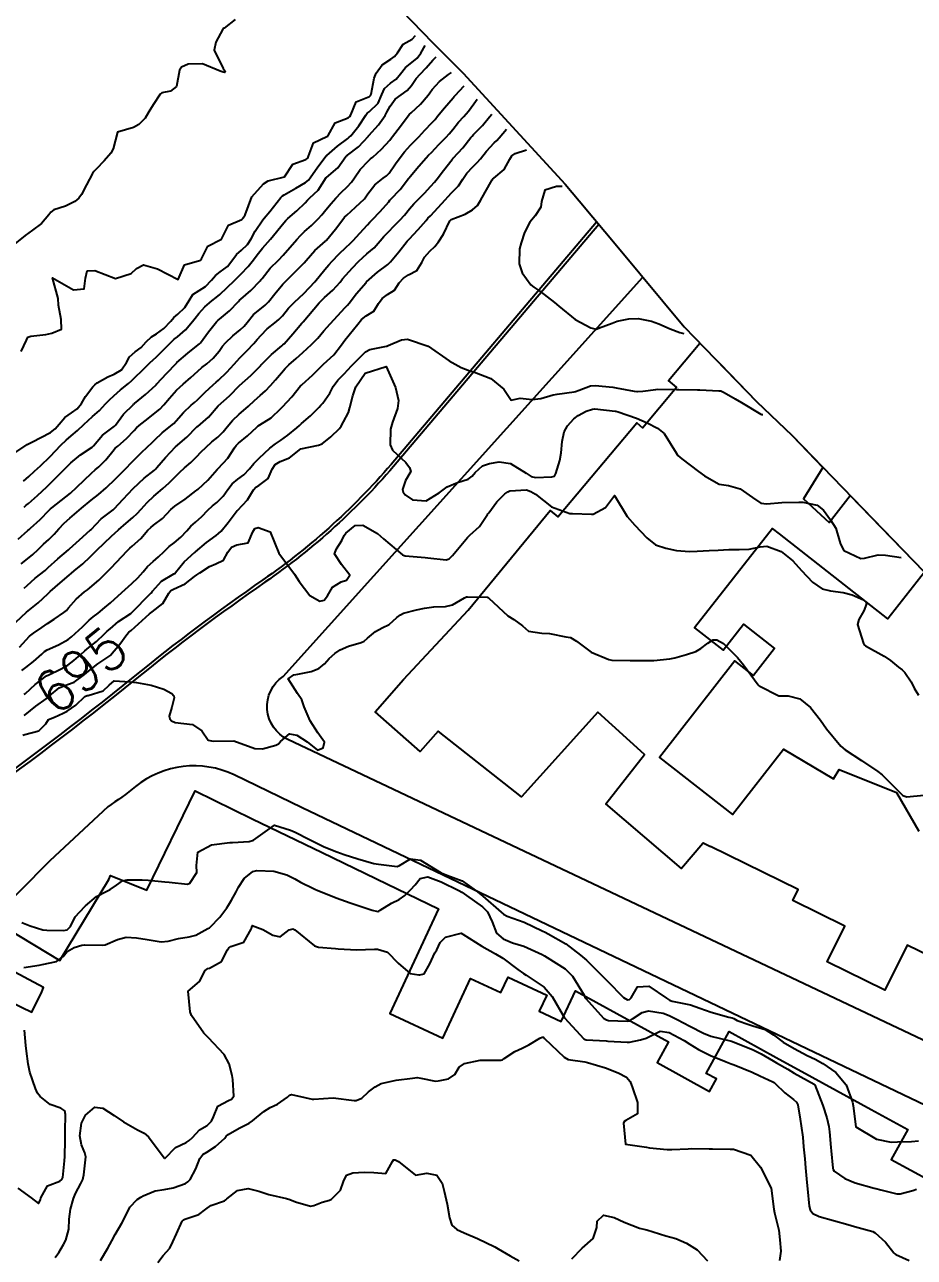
# Model space of a CAD drawing. Header units: metres. Extents: x 286371 to 293043, y 7462578 to 7466404.
# Drawn here: x 289920 to 290005, y 7464600.2 to 7464718.1 of the extents above; entities that cross this region are included whole.
import ezdxf
from ezdxf.enums import TextEntityAlignment as Align

# ---------------------------------------------------------------- set-up
doc = ezdxf.new("R2010")
doc.units = ezdxf.units.M
doc.header["$MEASUREMENT"] = 0
for name, color, linetype in [('Area', 45, 'Continuous'), ('Area Verde e Complexo de Lazer', 45, 'Continuous'), ('Cotas', 45, 'Continuous'), ('Curvas de Nivel 1m', 11, 'Continuous'), ('Curvas de Nivel 5m', 15, 'Continuous'), ('Edificações', 30, 'Continuous'), ('Vias primárias', 230, 'Continuous')]:
    doc.layers.add(name, color=color, linetype=linetype)
doc.styles.add('Style-STANDARD', font='STANDARD.shx')

msp = doc.modelspace()

# ---------------------------------------------------------------- linework, layer by layer
at = {"layer": 'Area'}
msp.add_polyline3d([(289944.27, 7464731.57, 684.31), (289958.97, 7464716.36, 685.44), (289961.92, 7464713.41, 687.45), (289971.65, 7464702.79, 692.51), (289972.99, 7464701.22, 691.64), (289976.75, 7464696.71, 691.78), (289983.03, 7464689.16, 694.41), (289989.96, 7464682.01, 697.86), (289993.35, 7464678.77, 697.8), (290014.59, 7464656.81, 698.68)], dxfattribs=at)
at = {"layer": 'Area Verde e Complexo de Lazer'}
msp.add_lwpolyline([(289974.64, 7464699.16), (289955.38, 7464676.42, -0.065677), (289942.78, 7464664.98, 0.018865), (289930.38, 7464655.68, -0.032924), (289897.11, 7464632.16, -0.260986), (289835.3, 7464628.07, -0.063415), (289815.99, 7464641.35, -0.126836), (289800.3, 7464664.8, -0.092226), (289795.76, 7464694.19, -0.100091), (289801.01, 7464716.58, -0.034047), (289809.4, 7464732.01, 0.013423), (289813.32, 7464738.57, -0.071292), (289842.17, 7464776.16), (289861.37, 7464794.93)], format="xyb", dxfattribs=at)
at = {"layer": 'Curvas de Nivel 1m', "flags": 128}
for points, elevation in [([(289940.13, 7464718.54), (289939.06, 7464717.73), (289938.98, 7464717.69), (289938.94, 7464717.62), (289938.27, 7464716.39), (289938.12, 7464715.63), (289938.99, 7464713.86), (289939.15, 7464713.61), (289939.12, 7464713.48), (289938.98, 7464713.5), (289938.68, 7464713.62), (289937, 7464714.3), (289935.62, 7464714.29), (289935, 7464713.99), (289934.8, 7464713.69), (289934.51, 7464712.14), (289933.94, 7464711.7), (289933.12, 7464711.55), (289932.96, 7464711.41), (289932.28, 7464710.38), (289931.88, 7464709.73), (289931.53, 7464709.12), (289930.91, 7464708.5), (289930.42, 7464708.23), (289928.89, 7464707.77), (289928.46, 7464706.19), (289928.25, 7464705.78), (289927.61, 7464705.04), (289926.84, 7464704.25), (289926.63, 7464704.01), (289926.49, 7464703.81), (289925.91, 7464702.73), (289925.42, 7464701.83), (289925.18, 7464701.45), (289924.79, 7464701.14), (289923.92, 7464700.71), (289922.78, 7464700.34), (289922.5, 7464700.14), (289922.3, 7464699.87), (289921.62, 7464699.03), (289920.75, 7464698.41), (289920.04, 7464697.91), (289918.73, 7464696.84)], 684), ([(289919.68, 7464686.8), (289920.19, 7464687.9), (289920.32, 7464688.17), (289920.6, 7464688.27), (289922.03, 7464688.44), (289922.6, 7464688.55), (289923.51, 7464688.95), (289923.49, 7464689.85), (289923.25, 7464691.25), (289923.19, 7464691.86), (289922.68, 7464693.86), (289924.67, 7464692.7), (289925.7, 7464692.79), (289925.83, 7464693.82), (289925.98, 7464694.53), (289926.7, 7464694.56), (289928.68, 7464693.77), (289930.19, 7464694.25), (289930.7, 7464694.74), (289931.35, 7464695.09), (289932.7, 7464694.72), (289934.68, 7464693.68), (289935.29, 7464695.09), (289936.71, 7464695.49), (289936.81, 7464695.55), (289936.9, 7464695.65), (289937.51, 7464696.87), (289938.74, 7464697.51), (289938.81, 7464697.56), (289938.84, 7464697.62), (289939.49, 7464698.89), (289940.77, 7464699.42), (289940.85, 7464699.52), (289940.89, 7464699.59), (289941.07, 7464699.88), (289941.7, 7464701.58), (289942.82, 7464702.85), (289943.27, 7464703.11), (289944.83, 7464703.52), (289945.64, 7464704.73), (289946.86, 7464705.15), (289947.06, 7464705.3), (289947.14, 7464705.49), (289947.61, 7464706.75), (289948.89, 7464707.35), (289948.97, 7464707.39), (289949.02, 7464707.46), (289949.69, 7464708.67), (289950.92, 7464709.14), (289951.09, 7464709.26), (289951.17, 7464709.43), (289951.7, 7464710.67), (289952.95, 7464711.2), (289953.07, 7464711.28), (289953.12, 7464711.4), (289953.42, 7464712.95), (289953.6, 7464713.4), (289954.17, 7464714.21), (289955, 7464714.75), (289955.36, 7464715.01), (289955.64, 7464715.36), (289956.19, 7464716.19), (289957.03, 7464716.67), (289957.35, 7464717.02)], 684), ([(289919.9, 7464674.41), (289920.4, 7464674.86), (289920.94, 7464675.36), (289921.51, 7464675.89), (289922.43, 7464676.78), (289923.47, 7464677.85), (289923.97, 7464678.32), (289924.46, 7464678.74), (289925.05, 7464679.24), (289925.65, 7464679.82), (289926.07, 7464680.22), (289926.49, 7464680.58), (289927.14, 7464681.15), (289927.73, 7464681.79), (289928.1, 7464682.19), (289928.52, 7464682.57), (289929.16, 7464683.13), (289929.92, 7464683.75), (289930.25, 7464684.04), (289930.54, 7464684.32), (289931.25, 7464685.03), (289931.98, 7464685.72), (289932.28, 7464686.01), (289932.57, 7464686.27), (289933.3, 7464686.99), (289933.99, 7464687.69), (289934.3, 7464687.99), (289934.6, 7464688.22), (289935.39, 7464688.89), (289936.04, 7464689.66), (289936.29, 7464690), (289936.64, 7464690.43), (289937.22, 7464691.07), (289937.9, 7464691.64), (289938.32, 7464691.96), (289938.66, 7464692.25), (289939.37, 7464692.92), (289940.06, 7464693.6), (289940.37, 7464693.92), (289940.69, 7464694.23), (289941.35, 7464694.94), (289941.86, 7464695.58), (289942.23, 7464696.06), (289942.73, 7464696.67), (289943.51, 7464697.55), (289944.77, 7464699.1), (289944.96, 7464699.34), (289945.15, 7464699.52), (289946.02, 7464700.27), (289946.8, 7464701.03), (289947.02, 7464701.27), (289947.26, 7464701.49), (289948.05, 7464702.24), (289948.83, 7464703.43), (289948.85, 7464703.45), (289949.92, 7464704.38), (289950.7, 7464705.44), (289950.78, 7464705.53), (289950.87, 7464705.59), (289951.92, 7464706.37), (289952.86, 7464707.4), (289952.88, 7464707.42), (289952.89, 7464707.45), (289953.81, 7464708.49), (289954.45, 7464709.38), (289954.63, 7464709.68), (289954.94, 7464710.27), (289955.4, 7464710.92), (289956, 7464711.36), (289956.55, 7464711.77), (289956.97, 7464712.25), (289957.41, 7464712.91), (289957.81, 7464713.33), (289958.39, 7464713.93), (289959, 7464714.67), (289959.32, 7464714.99)], 686), ([(289919.96, 7464671.91), (289920.16, 7464672.1), (289920.36, 7464672.27), (289921.23, 7464673.03), (289922.13, 7464673.88), (289922.26, 7464674.01), (289922.39, 7464674.13), (289924.09, 7464675.84), (289924.42, 7464676.17), (289925.33, 7464676.92), (289926.44, 7464677.65), (289926.53, 7464677.72), (289926.59, 7464677.8), (289927.43, 7464678.82), (289928.47, 7464679.57), (289928.59, 7464679.66), (289928.68, 7464679.77), (289929.45, 7464680.8), (289930.4, 7464681.75), (289930.45, 7464681.8), (289930.51, 7464681.84), (289931.56, 7464682.69), (289932.53, 7464683.58), (289932.6, 7464683.65), (289932.65, 7464683.71), (289933.55, 7464684.7), (289934.51, 7464685.69), (289934.54, 7464685.71), (289934.56, 7464685.74), (289935.59, 7464686.66), (289936.59, 7464687.44), (289936.71, 7464687.54), (289936.8, 7464687.65), (289937.56, 7464688.69), (289938.33, 7464689.63), (289938.48, 7464689.78), (289938.63, 7464689.91), (289939.57, 7464690.68), (289940.45, 7464691.6), (289940.55, 7464691.71), (289940.66, 7464691.8), (289941.61, 7464692.64), (289942.51, 7464693.57), (289942.59, 7464693.66), (289942.69, 7464693.79), (289943.48, 7464694.78), (289944.26, 7464695.54), (289944.72, 7464696), (289946.01, 7464697.51), (289946.35, 7464697.9), (289946.76, 7464698.28), (289947.41, 7464698.84), (289948.04, 7464699.48), (289948.39, 7464699.86), (289948.79, 7464700.34), (289949.3, 7464700.96), (289949.73, 7464701.45), (289950.25, 7464702), (289950.82, 7464702.55), (289951.25, 7464703.01), (289951.53, 7464703.42), (289952.07, 7464704.19), (289952.86, 7464705.03), (289953.05, 7464705.21), (289953.28, 7464705.4), (289954.11, 7464706.15), (289954.89, 7464707.01), (289955.05, 7464707.22), (289955.17, 7464707.37), (289955.91, 7464708.36), (289956.65, 7464709.35), (289956.78, 7464709.49), (289956.93, 7464709.62), (289957.83, 7464710.45), (289958.56, 7464711.32), (289958.73, 7464711.55), (289958.96, 7464711.86), (289959.66, 7464712.62), (289960.52, 7464713.29), (289960.79, 7464713.48)], 687), ([(289919.37, 7464668.85), (289920.32, 7464669.69), (289920.44, 7464669.79), (289920.56, 7464669.9), (289921.47, 7464670.75), (289922.35, 7464671.65), (289922.46, 7464671.76), (289922.6, 7464671.87), (289924.38, 7464673.26), (289925, 7464673.83), (289925.7, 7464674.51), (289926.4, 7464675.18), (289926.73, 7464675.48), (289927.08, 7464675.79), (289927.76, 7464676.45), (289928.44, 7464677.27), (289928.66, 7464677.55), (289928.91, 7464677.77), (289929.73, 7464678.48), (289930.47, 7464679.26), (289930.7, 7464679.51), (289930.96, 7464679.74), (289931.8, 7464680.41), (289932.49, 7464680.93), (289932.92, 7464681.28), (289933.31, 7464681.7), (289933.85, 7464682.35), (289934.53, 7464683.11), (289934.82, 7464683.39), (289935.15, 7464683.68), (289935.89, 7464684.32), (289936.55, 7464684.93), (289936.93, 7464685.27), (289937.42, 7464685.64), (289938.03, 7464686.17), (289938.58, 7464686.85), (289938.91, 7464687.3), (289939.2, 7464687.62), (289939.91, 7464688.3), (289940.61, 7464688.87), (289940.98, 7464689.23), (289941.26, 7464689.58), (289941.88, 7464690.33), (289942.64, 7464690.95), (289942.99, 7464691.22), (289943.3, 7464691.55), (289943.9, 7464692.31), (289944.68, 7464693.24), (289944.83, 7464693.39), (289944.97, 7464693.53), (289946.71, 7464695.27), (289946.91, 7464695.49), (289947.75, 7464696.46), (289948.74, 7464697.37), (289948.79, 7464697.41), (289948.84, 7464697.46), (289949.72, 7464698.49), (289950.42, 7464699.44), (289950.57, 7464699.64), (289950.78, 7464699.85), (289951.61, 7464700.6), (289952.47, 7464701.41), (289952.62, 7464701.59), (289952.81, 7464701.87), (289953.48, 7464702.74), (289954.28, 7464703.38), (289954.6, 7464703.61), (289954.84, 7464703.87), (289955.46, 7464704.76), (289955.88, 7464705.36), (289956.32, 7464705.91), (289956.88, 7464706.53), (289957.29, 7464706.94), (289957.66, 7464707.33), (289958.25, 7464707.98), (289958.91, 7464708.66), (289959.23, 7464709), (289959.47, 7464709.31), (289960.12, 7464710.11), (289960.95, 7464711.05), (289961.06, 7464711.17), (289961.15, 7464711.28), (289962.02, 7464712.21)], 688), ([(289919.67, 7464666.51), (289920.27, 7464666.99), (289920.77, 7464667.4), (289921.31, 7464667.89), (289921.81, 7464668.37), (289922.3, 7464668.82), (289922.83, 7464669.34), (289923.28, 7464669.86), (289923.78, 7464670.39), (289924.33, 7464670.87), (289925.44, 7464671.82), (289926.36, 7464672.59), (289927.05, 7464673.12), (289927.79, 7464673.78), (289928.09, 7464674.07), (289928.39, 7464674.36), (289929.1, 7464675.06), (289929.8, 7464675.75), (289930.1, 7464676.07), (289930.42, 7464676.4), (289931.1, 7464677.07), (289931.79, 7464677.72), (289932.13, 7464678.04), (289932.45, 7464678.36), (289933.14, 7464679.02), (289933.98, 7464679.69), (289934.25, 7464679.92), (289934.48, 7464680.18), (289935.19, 7464680.98), (289935.93, 7464681.66), (289936.24, 7464681.93), (289936.51, 7464682.19), (289937.25, 7464682.92), (289938.02, 7464683.63), (289938.3, 7464683.87), (289938.54, 7464684.08), (289939.33, 7464684.83), (289940.03, 7464685.6), (289940.28, 7464685.89), (289940.57, 7464686.21), (289941.26, 7464686.91), (289941.91, 7464687.57), (289942.23, 7464687.94), (289942.61, 7464688.37), (289943.19, 7464688.98), (289943.9, 7464689.55), (289944.3, 7464689.87), (289944.63, 7464690.23), (289945.23, 7464690.94), (289945.8, 7464691.52), (289946.24, 7464691.93), (289946.67, 7464692.35), (289947.72, 7464693.48), (289948.7, 7464694.66), (289949.06, 7464695.1), (289949.38, 7464695.45), (289950.04, 7464696.12), (289950.73, 7464696.78), (289951.07, 7464697.1), (289951.41, 7464697.42), (289952.04, 7464698.13), (289952.77, 7464698.91), (289953, 7464699.17), (289953.22, 7464699.4), (289953.97, 7464700.2), (289954.8, 7464701.13), (289954.91, 7464701.26), (289955.01, 7464701.37), (289955.88, 7464702.3), (289956.7, 7464703.35), (289956.76, 7464703.42), (289956.84, 7464703.53), (289957.68, 7464704.51), (289958.37, 7464705.32), (289958.61, 7464705.57), (289958.87, 7464705.84), (289959.6, 7464706.59), (289960.28, 7464707.29), (289960.57, 7464707.62), (289960.91, 7464708.04), (289961.47, 7464708.72), (289961.98, 7464709.27), (289962.42, 7464709.77), (289962.94, 7464710.48), (289963.26, 7464710.94)], 689), ([(289919.17, 7464660.93), (289920.19, 7464661.88), (289921.3, 7464662.79), (289922.22, 7464663.65), (289922.33, 7464663.76), (289922.45, 7464663.87), (289923.4, 7464664.69), (289924.25, 7464665.43), (289924.47, 7464665.62), (289924.74, 7464665.84), (289925.57, 7464666.52), (289926.27, 7464667.18), (289926.9, 7464667.8), (289928.3, 7464669.15), (289928.63, 7464669.45), (289928.98, 7464669.76), (289929.69, 7464670.39), (289930.33, 7464670.94), (289930.75, 7464671.32), (289931.14, 7464671.73), (289931.72, 7464672.36), (289932.36, 7464672.99), (289932.75, 7464673.33), (289933.21, 7464673.7), (289933.82, 7464674.25), (289934.39, 7464674.83), (289934.82, 7464675.26), (289935.29, 7464675.67), (289935.87, 7464676.2), (289936.42, 7464676.73), (289936.88, 7464677.2), (289937.31, 7464677.64), (289937.9, 7464678.18), (289938.45, 7464678.63), (289938.96, 7464679.11), (289939.37, 7464679.61), (289939.86, 7464680.22), (289940.49, 7464680.82), (289940.91, 7464681.17), (289941.38, 7464681.58), (289941.96, 7464682.12), (289942.51, 7464682.6), (289943.02, 7464683.06), (289943.5, 7464683.55), (289943.99, 7464684.09), (289944.55, 7464684.77), (289944.91, 7464685.18), (289945.26, 7464685.52), (289945.96, 7464686.13), (289946.58, 7464686.7), (289947, 7464687.08), (289947.43, 7464687.49), (289948.01, 7464688.08), (289948.61, 7464688.77), (289949.21, 7464689.46), (289950.65, 7464691.02), (289950.85, 7464691.23), (289951.01, 7464691.43), (289951.73, 7464692.35), (289952.63, 7464693.41), (289952.66, 7464693.43), (289952.68, 7464693.46), (289953.71, 7464694.38), (289954.71, 7464695.13), (289954.85, 7464695.24), (289954.97, 7464695.37), (289955.75, 7464696.34), (289956.56, 7464697.35), (289956.65, 7464697.44), (289956.75, 7464697.54), (289957.62, 7464698.48), (289958.36, 7464699.32), (289958.55, 7464699.54), (289958.78, 7464699.79), (289959.52, 7464700.58), (289960.19, 7464701.29), (289960.48, 7464701.62), (289960.81, 7464701.97), (289961.45, 7464702.65), (289961.87, 7464703.27), (289962.26, 7464703.84), (289962.85, 7464704.46), (289963.25, 7464704.86), (289963.57, 7464705.24), (289964.15, 7464705.96), (289964.89, 7464706.74), (289965.13, 7464706.98), (289965.34, 7464707.22), (289966.05, 7464708.06)], 691), ([(289919.52, 7464658.54), (289920.15, 7464659.25), (289920.46, 7464659.6), (289920.86, 7464659.89), (289921.63, 7464660.42), (289922.18, 7464660.79), (289922.83, 7464661.22), (289923.76, 7464661.85), (289923.99, 7464662.05), (289924.2, 7464662.29), (289924.93, 7464663.12), (289925.73, 7464663.82), (289926.01, 7464664.03), (289926.23, 7464664.21), (289927.09, 7464664.96), (289927.95, 7464665.79), (289928.26, 7464666.12), (289929.8, 7464667.75), (289930.05, 7464667.99), (289930.29, 7464668.2), (289931.1, 7464668.93), (289931.79, 7464669.72), (289932.05, 7464669.99), (289932.32, 7464670.21), (289933.19, 7464670.84), (289933.98, 7464671.69), (289934.16, 7464671.87), (289934.35, 7464672.02), (289935.34, 7464672.69), (289936.37, 7464673.48), (289936.47, 7464673.56), (289936.58, 7464673.65), (289937.51, 7464674.52), (289938.4, 7464675.52), (289938.45, 7464675.58), (289938.5, 7464675.62), (289939.42, 7464676.61), (289940.05, 7464677.6), (289940.21, 7464677.82), (289940.44, 7464678.04), (289941.31, 7464678.73), (289942.19, 7464679.57), (289942.33, 7464679.7), (289942.47, 7464679.79), (289943.55, 7464680.47), (289944.49, 7464681.37), (289944.57, 7464681.46), (289944.64, 7464681.53), (289945.55, 7464682.48), (289946.38, 7464683.51), (289946.45, 7464683.58), (289946.53, 7464683.66), (289947.51, 7464684.53), (289948.43, 7464685.48), (289948.49, 7464685.54), (289948.56, 7464685.59), (289949.54, 7464686.49), (289950.29, 7464687.45), (289950.6, 7464687.89), (289951.83, 7464689.42), (289952.19, 7464689.85), (289952.64, 7464690.2), (289953.38, 7464690.65), (289953.82, 7464691.39), (289954.16, 7464691.88), (289954.67, 7464692.26), (289955.36, 7464692.68), (289955.81, 7464693.36), (289956.21, 7464693.83), (289956.7, 7464694.13), (289957.48, 7464694.55), (289957.97, 7464695.33), (289958.23, 7464695.81), (289958.73, 7464696.4), (289959.2, 7464696.85), (289959.54, 7464697.3), (289960.02, 7464698.03), (289960.64, 7464699.29), (289960.69, 7464699.37), (289960.78, 7464699.43), (289962.1, 7464699.95), (289962.79, 7464700.35), (289963.29, 7464700.75), (289963.58, 7464701.24), (289964.01, 7464702.04), (289964.69, 7464703.23), (289964.75, 7464703.31), (289964.84, 7464703.38), (289965.84, 7464704.22), (289966.37, 7464705.2), (289966.56, 7464705.5), (289966.87, 7464705.74), (289967.97, 7464706.08)], 692), ([(289971.36, 7464702.58), (289970.83, 7464702.58), (289969.73, 7464702.24), (289969.41, 7464701.16), (289969.34, 7464700.61), (289968.78, 7464699.79), (289968.27, 7464699.17), (289967.77, 7464698.17), (289967.46, 7464697.18), (289967.3, 7464696.62), (289967.25, 7464695.19), (289967.54, 7464694.33), (289968.37, 7464693.17), (289968.67, 7464692.96), (289969.24, 7464692.58), (289970.65, 7464691.49), (289971.06, 7464691.13), (289972.63, 7464689.86), (289974.12, 7464689.08), (289974.61, 7464688.93), (289974.72, 7464688.96), (289974.94, 7464689.07), (289976.15, 7464689.52), (289976.62, 7464689.69), (289977.73, 7464689.92), (289978.63, 7464689.96), (289979.9, 7464689.72), (289980.62, 7464689.44), (289981.69, 7464688.97), (289982.61, 7464688.62), (289983, 7464688.54)], 692), ([(289919.72, 7464656.3), (289920.11, 7464656.59), (289920.86, 7464657.16), (289921.66, 7464657.88), (289921.9, 7464658.11), (289922.14, 7464658.27), (289923.24, 7464658.77), (289924.16, 7464659.28), (289924.47, 7464659.53), (289924.82, 7464659.83), (289925.52, 7464660.48), (289926.18, 7464661.11), (289926.56, 7464661.44), (289927.02, 7464661.8), (289927.67, 7464662.32), (289928.21, 7464662.78), (289929.29, 7464663.76), (289930.24, 7464664.61), (289930.82, 7464665.16), (289931.33, 7464665.73), (289931.75, 7464666.24), (289932.27, 7464666.72), (289932.81, 7464667.17), (289933.34, 7464667.7), (289933.82, 7464668.16), (289934.3, 7464668.52), (289934.93, 7464669.05), (289935.5, 7464669.67), (289935.88, 7464670.11), (289936.33, 7464670.5), (289936.95, 7464671.03), (289937.52, 7464671.64), (289937.94, 7464672.04), (289938.36, 7464672.37), (289938.99, 7464672.99), (289939.41, 7464673.61), (289939.82, 7464674.16), (289940.39, 7464674.61), (289940.96, 7464675.02), (289941.49, 7464675.58), (289941.89, 7464676.09), (289942.42, 7464676.62), (289942.91, 7464677.08), (289943.44, 7464677.55), (289943.99, 7464677.99), (289944.45, 7464678.31), (289945.17, 7464678.81), (289946.03, 7464679.51), (289946.26, 7464679.72), (289946.47, 7464679.92), (289947.33, 7464680.64), (289948.14, 7464681.48), (289948.31, 7464681.66), (289948.5, 7464681.87), (289949.17, 7464682.81), (289949.5, 7464683.46), (289949.93, 7464684.06), (289950.54, 7464684.66), (289951.25, 7464685.43), (289952.57, 7464686.78), (289952.98, 7464687), (289954.58, 7464687.32), (289954.63, 7464687.33), (289954.75, 7464687.37), (289956.02, 7464687.92), (289956.59, 7464687.99), (289958.58, 7464687.31), (289960.56, 7464685.92), (289961.72, 7464685.27), (289962.55, 7464684.95), (289962.98, 7464684.82), (289964.54, 7464684.23), (289965.8, 7464683.21), (289966.51, 7464682.15), (289967.36, 7464682.33), (289968.51, 7464682.22), (289969.35, 7464682.31), (289970.52, 7464682.66), (289970.91, 7464682.74), (289972.52, 7464682.95), (289972.65, 7464682.97), (289973.01, 7464683.1), (289974.09, 7464683.52), (289974.53, 7464683.55), (289976.2, 7464683.38), (289976.53, 7464683.34), (289978.27, 7464683.02), (289978.52, 7464682.97), (289978.57, 7464682.97), (289979.07, 7464683.01), (289980.34, 7464683.18), (289980.53, 7464683.2), (289982.31, 7464683.17), (289982.53, 7464683.16), (289984.31, 7464683.14), (289984.53, 7464683.14), (289986.36, 7464683.06), (289986.53, 7464683.03), (289986.87, 7464682.89), (289987.92, 7464682.27), (289988.51, 7464681.92), (289990.36, 7464680.83), (289990.45, 7464680.78), (289990.49, 7464680.77), (289990.54, 7464680.77)], 693), ([(289919.96, 7464654.02), (289920.08, 7464654.12), (289921.02, 7464654.96), (289922.1, 7464655.8), (289922.16, 7464655.82), (289922.26, 7464655.87), (289923.49, 7464656.47), (289924.12, 7464656.81), (289924.71, 7464657.25), (289925.36, 7464657.83), (289925.77, 7464658.19), (289926.14, 7464658.5), (289926.86, 7464659.09), (289927.61, 7464659.79), (289927.9, 7464660.06), (289928.17, 7464660.3), (289928.97, 7464660.98), (289930.15, 7464661.76), (289930.19, 7464661.78), (289932.09, 7464663.72), (289932.16, 7464663.78), (289932.23, 7464663.88), (289933.08, 7464664.86), (289934.25, 7464665.55), (289934.34, 7464665.59), (289934.43, 7464665.68), (289935.24, 7464666.7), (289936.28, 7464667.61), (289936.31, 7464667.63), (289936.34, 7464667.65), (289937.39, 7464668.55), (289938.31, 7464669.22), (289938.54, 7464669.39), (289938.77, 7464669.62), (289939.46, 7464670.47), (289940.32, 7464671.59), (289940.33, 7464671.61), (289940.34, 7464671.62), (289941.3, 7464672.64), (289941.87, 7464673.57), (289942.11, 7464673.84), (289942.38, 7464674.01), (289943.28, 7464674.66), (289943.67, 7464675.55), (289943.95, 7464676.01), (289944.42, 7464676.28), (289945.3, 7464676.64), (289946.41, 7464677.5), (289948.08, 7464677.84), (289948.44, 7464677.99), (289949.27, 7464678.64), (289950.08, 7464679.45), (289950.24, 7464679.67), (289950.47, 7464680.08), (289950.94, 7464680.98), (289951.09, 7464681.44), (289951.38, 7464682.56), (289951.65, 7464683.43), (289952.54, 7464684.74), (289954.55, 7464685.37), (289955.46, 7464683.36), (289955.73, 7464682.13), (289955.62, 7464681.36), (289955.16, 7464680.05), (289954.97, 7464679.37), (289954.94, 7464677.87), (289955.16, 7464677.37), (289956.42, 7464676.19), (289956.77, 7464675.71), (289956.9, 7464675.34), (289956.39, 7464674.48), (289956.12, 7464673.61), (289956.19, 7464673.36), (289956.37, 7464673.11), (289957.07, 7464672.64), (289958.36, 7464672.53), (289959.63, 7464673.3), (289960.38, 7464673.86), (289961.37, 7464674.29), (289962.39, 7464674.6), (289962.77, 7464674.88), (289963.06, 7464675.24), (289963.75, 7464675.89), (289964.42, 7464676.11), (289965.36, 7464676.27), (289966.42, 7464676.09), (289967.92, 7464675.17), (289968.4, 7464674.87), (289968.81, 7464674.75), (289970.4, 7464674.81), (289970.63, 7464674.9), (289970.78, 7464675.13), (289971.16, 7464676.38), (289971.29, 7464677.12), (289971.38, 7464678.19), (289971.56, 7464679.12), (289971.88, 7464679.71), (289972.48, 7464680.38), (289972.9, 7464680.68), (289973.66, 7464681.09), (289974.27, 7464681.3), (289974.5, 7464681.33), (289976.45, 7464681.09), (289976.49, 7464681.09), (289976.71, 7464681.04), (289978.49, 7464680.44), (289979.49, 7464679.99), (289980.47, 7464679.48), (289981.13, 7464678.97), (289982.26, 7464677.13), (289982.36, 7464676.96), (289982.43, 7464676.86), (289982.81, 7464676.56), (289984.41, 7464675.34), (289984.97, 7464674.92), (289986.39, 7464674.12), (289987.27, 7464673.99), (289988.38, 7464673.69), (289989.56, 7464672.85), (289990.36, 7464672.31), (289990.94, 7464672.25), (289992.36, 7464672.37), (289994, 7464672.41), (289994.36, 7464672.41), (289995.73, 7464672.12), (289996.35, 7464671.64), (289997.03, 7464670.72), (289997.52, 7464669.92), (289997.89, 7464668.71), (289997.98, 7464668.39), (289998.29, 7464667.79), (289999.93, 7464667.03), (290000.28, 7464667.05), (290001.58, 7464667.36), (290002.28, 7464667.35), (290003.78, 7464667.12)], 694), ([(289919.82, 7464650.11), (289920.02, 7464650.2), (289921.37, 7464650.54), (289922.03, 7464651.2), (289922.29, 7464651.62), (289922.86, 7464651.86), (289923.68, 7464652.22), (289924.05, 7464652.42), (289924.89, 7464653), (289925.77, 7464653.82), (289925.98, 7464653.91), (289926.08, 7464653.92), (289927.51, 7464654.37), (289928.09, 7464654.89), (289928.57, 7464655.31), (289930.1, 7464655.24), (289930.68, 7464655.16), (289932.09, 7464654.92), (289933.29, 7464654.51), (289934.08, 7464654.1), (289934.27, 7464653.88), (289934.3, 7464653.69), (289934.06, 7464652.81), (289933.81, 7464651.94), (289933.88, 7464651.7), (289934.04, 7464651.49), (289934.39, 7464651.34), (289936.04, 7464651.13), (289936.93, 7464650.55), (289937.53, 7464649.64), (289938.01, 7464649.54), (289940.01, 7464649.59), (289942, 7464648.85), (289942.73, 7464648.82), (289944.01, 7464649.18), (289944.25, 7464649.29), (289944.44, 7464649.53), (289945.3, 7464650.24), (289946.02, 7464650.14), (289947.01, 7464649.49), (289947.99, 7464648.7), (289948.54, 7464648.93), (289948.65, 7464649.46), (289948.02, 7464650.34), (289947.28, 7464651.49), (289946.71, 7464652.85), (289946.48, 7464653.5), (289946.08, 7464654.11), (289945.18, 7464655.52), (289945.73, 7464655.89), (289946.11, 7464655.97), (289947.38, 7464656.22), (289948.12, 7464656.5), (289948.66, 7464656.93), (289949.11, 7464657.46), (289949.65, 7464657.94), (289950.15, 7464658.27), (289950.95, 7464658.64), (289952.16, 7464658.98), (289952.46, 7464659.11), (289952.77, 7464659.41), (289953.53, 7464660.04), (289954.18, 7464660.4), (289954.84, 7464660.72), (289955.58, 7464661.36), (289955.91, 7464661.64), (289956.2, 7464661.8), (289957.44, 7464662.11), (289958.21, 7464662.27), (289959.12, 7464662.4), (289960.21, 7464662.44), (289960.9, 7464662.6), (289962.05, 7464663.27), (289962.16, 7464663.33), (289962.23, 7464663.35), (289962.32, 7464663.36), (289964.23, 7464663.31), (289964.29, 7464663.3), (289964.37, 7464663.23), (289966.19, 7464661.54), (289966.74, 7464661.19), (289967.59, 7464660.59), (289968.17, 7464660.07), (289969.43, 7464659.88), (289970.16, 7464659.83), (289971.73, 7464659.54), (289972.16, 7464659.45), (289972.73, 7464659.1), (289974.14, 7464658.06), (289975.82, 7464657.36), (289976.13, 7464657.31), (289977.88, 7464657.26), (289978.13, 7464657.26), (289979.86, 7464657.26), (289980.13, 7464657.27), (289981.67, 7464657.42), (289982.13, 7464657.51), (289983.24, 7464657.83), (289984.14, 7464658.14), (289984.64, 7464658.42), (289985.3, 7464658.91), (289985.82, 7464659.24), (289986.16, 7464659.25), (289986.78, 7464658.88), (289988.13, 7464657.55), (289988.7, 7464656.86), (289990.1, 7464654.94), (289990.19, 7464654.83), (289992.08, 7464653.88), (289992.97, 7464653.9), (289994.08, 7464653.59), (289995.1, 7464652.76), (289996.05, 7464651.56), (289996.65, 7464650.74), (289998.01, 7464649.07), (289998.41, 7464648.71), (289999.98, 7464647.7), (290001.54, 7464646.66), (290001.96, 7464646.32), (290003.63, 7464644.63), (290003.93, 7464644.37), (290004.3, 7464644.24), (290005.93, 7464644.38)], 696), ([(289919.74, 7464632.22), (289920.54, 7464631.89), (289921.73, 7464631.51), (289922.11, 7464631.48), (289923.73, 7464631.45), (289924.06, 7464631.51), (289924.39, 7464631.83), (289924.82, 7464632.76), (289925.76, 7464633.76), (289925.79, 7464633.78), (289925.83, 7464633.81), (289926.88, 7464634.69), (289927.79, 7464635.19), (289928.19, 7464635.37), (289928.78, 7464635.77), (289929.35, 7464636.21), (289929.8, 7464636.31), (289931.24, 7464636.29), (289931.8, 7464636.26), (289933.4, 7464636.1), (289933.8, 7464636.06), (289935.57, 7464635.89), (289935.8, 7464635.96), (289936.46, 7464637.01), (289936.44, 7464637.66), (289936.55, 7464638.95), (289937.85, 7464639.63), (289939.62, 7464639.85), (289939.86, 7464639.87), (289941.47, 7464639.97), (289941.86, 7464640.1), (289943.88, 7464641.53), (289945.41, 7464641.05), (289945.87, 7464640.86), (289947.16, 7464640.19), (289947.86, 7464639.83), (289948.64, 7464639.46), (289949.85, 7464638.97), (289950.55, 7464638.73), (289951.84, 7464638.29), (289953.37, 7464637.85), (289953.83, 7464637.78), (289955.61, 7464637.57), (289955.83, 7464637.66), (289956.89, 7464638.29), (289957.84, 7464638.19), (289959.25, 7464637.3), (289959.82, 7464636.96), (289960.35, 7464636.75), (289961.81, 7464636.19), (289963.15, 7464635.24), (289963.79, 7464634.72), (289965.54, 7464633.21), (289965.76, 7464633.01), (289966.13, 7464632.83), (289967.75, 7464632.24), (289969.47, 7464631.42), (289969.74, 7464631.28), (289970.02, 7464631.14), (289971.71, 7464630.16), (289973.13, 7464629.09), (289973.69, 7464628.6), (289975.27, 7464627.06), (289975.66, 7464626.65), (289977.22, 7464625.03), (289977.63, 7464624.83), (289977.8, 7464624.86), (289977.97, 7464625.02), (289978.58, 7464626.08), (289979.65, 7464626.13), (289981.34, 7464624.97), (289981.63, 7464624.8), (289981.88, 7464624.71), (289983.63, 7464624.33), (289984.52, 7464624.02), (289985.61, 7464623.63), (289987.31, 7464623.18), (289987.61, 7464623.11), (289987.77, 7464623.04), (289988.09, 7464622.86), (289989.2, 7464622.45), (289989.6, 7464622.35), (289990.77, 7464622), (289991.58, 7464621.47), (289992.5, 7464620.79), (289993.56, 7464620.17), (289994.8, 7464619.51), (289995.55, 7464619.14), (289996.29, 7464618.73), (289997.53, 7464617.86), (289998.51, 7464616.7), (289999.13, 7464615.05), (289999.2, 7464614.69), (289999.44, 7464612.68), (290001.43, 7464611.49), (290002.82, 7464611.23), (290003.42, 7464611.24), (290004.76, 7464611.27), (290005.43, 7464611.33)], 697), ([(289919.91, 7464627.9), (289921.4, 7464628.15), (289921.68, 7464628.19), (289923.06, 7464628.48), (289923.69, 7464628.95), (289924.08, 7464629.45), (289924.74, 7464629.83), (289925.48, 7464630.05), (289925.71, 7464630.08), (289927.46, 7464630.04), (289927.71, 7464630.07), (289928.89, 7464630.59), (289929.72, 7464630.81), (289930.7, 7464630.76), (289931.72, 7464630.58), (289933.04, 7464630.38), (289933.72, 7464630.44), (289934.7, 7464630.7), (289935.72, 7464630.84), (289936.37, 7464631.01), (289937.52, 7464631.64), (289937.66, 7464631.71), (289937.74, 7464631.77), (289938.66, 7464632.71), (289939.34, 7464633.61), (289939.5, 7464633.88), (289939.78, 7464634.34), (289940.22, 7464635.16), (289940.43, 7464635.59), (289940.97, 7464636.43), (289941.82, 7464637.1), (289942.19, 7464637.2), (289943.82, 7464637.11), (289945.06, 7464636.76), (289945.81, 7464636.38), (289946.37, 7464636.07), (289947.6, 7464635.48), (289947.73, 7464635.41), (289947.79, 7464635.38), (289947.95, 7464635.31), (289949.78, 7464634.57), (289951.12, 7464634.08), (289951.77, 7464633.86), (289953.22, 7464633.39), (289953.76, 7464633.28), (289953.85, 7464633.3), (289953.97, 7464633.38), (289955.07, 7464634.07), (289955.78, 7464634.41), (289956.35, 7464634.79), (289956.88, 7464635.34), (289957.31, 7464635.82), (289957.81, 7464636.42), (289958.54, 7464636.59), (289959.81, 7464636.11), (289961.5, 7464635.27), (289961.79, 7464635.1), (289962.24, 7464634.81), (289963.77, 7464633.71), (289964.24, 7464633.23), (289964.68, 7464632.29), (289965.09, 7464631.21), (289965.73, 7464630.64), (289966.64, 7464630.27), (289967.72, 7464629.95), (289969.47, 7464629.15), (289969.69, 7464629.02), (289969.95, 7464628.88), (289971.67, 7464627.79), (289972.35, 7464627.1), (289973.46, 7464625.26), (289973.55, 7464625.09), (289973.63, 7464624.95), (289975.31, 7464623.06), (289975.6, 7464622.9), (289975.79, 7464622.86), (289977.6, 7464622.77), (289977.8, 7464622.82), (289978.1, 7464623.02), (289979.01, 7464623.6), (289979.62, 7464623.77), (289981.04, 7464623.55), (289981.61, 7464623.33), (289982.35, 7464622.95), (289983.59, 7464622.29), (289984.88, 7464621.62), (289985.58, 7464621.35), (289987.57, 7464620.87), (289989.56, 7464620.07), (289990.38, 7464619.66), (289991.55, 7464618.98), (289991.86, 7464618.8), (289992.93, 7464618.18), (289993.53, 7464617.81), (289995.46, 7464616.75), (289995.49, 7464616.72), (289995.51, 7464616.68), (289996.27, 7464614.73), (289996.67, 7464613.53), (289996.85, 7464612.72), (289996.92, 7464612.2), (289997.05, 7464610.72), (289997.08, 7464610.39), (289997.25, 7464608.72), (289997.28, 7464608.61), (289997.38, 7464608.45), (289998.4, 7464607.73), (289999.36, 7464607.34), (290001.18, 7464606.83), (290001.36, 7464606.78), (290001.82, 7464606.65), (290003.35, 7464606.27), (290003.69, 7464606.28), (290004.88, 7464606.6), (290005.24, 7464606.71)], 698), ([(289922.93, 7464600.18), (289923.26, 7464600.65), (289923.7, 7464601.43), (289923.94, 7464601.84), (289924.22, 7464602.91), (289924.26, 7464603.84), (289924.37, 7464604.8), (289924.66, 7464605.83), (289924.87, 7464606.31), (289925.37, 7464607.25), (289925.56, 7464607.63), (289925.61, 7464607.82), (289925.66, 7464608.1), (289925.84, 7464609.82), (289925.77, 7464610.18), (289925.42, 7464610.96), (289925.29, 7464611.83), (289925.45, 7464613.02), (289925.82, 7464613.81), (289926.71, 7464614.56), (289927.47, 7464614.47), (289928.56, 7464613.77), (289929.46, 7464613.15), (289930.79, 7464612.39), (289931.44, 7464612.06), (289931.84, 7464611.72), (289933.25, 7464609.85), (289933.38, 7464609.69), (289933.4, 7464609.67), (289933.43, 7464609.67), (289933.44, 7464609.69), (289934.41, 7464610.69), (289935.43, 7464611.19), (289935.72, 7464611.37), (289936.03, 7464611.66), (289936.7, 7464612.39), (289937.45, 7464612.82), (289937.87, 7464613.22), (289938.04, 7464613.63), (289938.46, 7464614.64), (289939.49, 7464615.21), (289939.77, 7464615.32), (289939.99, 7464615.6), (289939.9, 7464617.22), (289939.83, 7464617.6), (289939.54, 7464618.71), (289939.06, 7464619.61), (289937.58, 7464621.19), (289937.13, 7464621.64), (289935.95, 7464623.31), (289935.81, 7464623.66), (289935.64, 7464625.66), (289936.71, 7464626.59), (289937.25, 7464627.64), (289937.51, 7464627.81), (289937.68, 7464627.86), (289938.8, 7464628.5), (289939.4, 7464629.61), (289939.51, 7464629.8), (289939.71, 7464629.92), (289940.96, 7464630.35), (289941.66, 7464631.58), (289941.67, 7464631.64), (289941.74, 7464631.93), (289942.77, 7464631.56), (289943.73, 7464631.01), (289944.42, 7464630.83), (289945.29, 7464631.52), (289945.65, 7464631.6), (289945.73, 7464631.56), (289945.77, 7464631.55), (289945.83, 7464631.51), (289947.71, 7464630), (289948.09, 7464629.86), (289949.71, 7464629.72), (289949.96, 7464629.7), (289951.71, 7464629.6), (289953.43, 7464629.67), (289953.71, 7464629.65), (289954.68, 7464629.37), (289955.69, 7464628.32), (289956.84, 7464627.34), (289957.67, 7464627.21), (289957.78, 7464627.21), (289958.17, 7464627.32), (289958.74, 7464628.25), (289959.2, 7464629.3), (289959.4, 7464629.61), (289959.72, 7464630.3), (289960.22, 7464630.8), (289961.73, 7464631.18), (289961.89, 7464631.11), (289963.71, 7464629.95), (289965.01, 7464629.21), (289965.7, 7464628.79), (289967.13, 7464627.73), (289967.67, 7464627.33), (289967.92, 7464627.17), (289969.65, 7464626.02), (289970.43, 7464625.13), (289971.6, 7464623.11), (289973.44, 7464621.09), (289973.57, 7464621.02), (289973.66, 7464621), (289975.57, 7464620.89), (289975.74, 7464620.88), (289977.57, 7464620.77), (289977.81, 7464620.78), (289978.87, 7464621.01), (289979.41, 7464621.17), (289979.58, 7464621.25), (289980.74, 7464621.82), (289981.59, 7464621.7), (289983.02, 7464620.94), (289983.57, 7464620.59), (289984.4, 7464620.08), (289985.55, 7464619.5), (289987.04, 7464618.88), (289987.54, 7464618.7), (289987.81, 7464618.61), (289989.53, 7464617.91), (289990.26, 7464617.57), (289991.52, 7464616.97), (289991.62, 7464616.91), (289991.74, 7464616.81), (289992.65, 7464615.94), (289993.49, 7464615.29), (289993.76, 7464615.05), (289993.9, 7464614.78), (289994.12, 7464613.42), (289994.22, 7464612.77), (289994.36, 7464611.68), (289994.44, 7464610.77), (289994.55, 7464609.62), (289994.63, 7464608.77), (289994.77, 7464607.36), (289994.82, 7464606.76), (289994.98, 7464605.1), (289995.07, 7464604.76), (289995.32, 7464604.41), (289995.95, 7464604.11), (289997.31, 7464603.72), (289998.67, 7464603.34), (289999.3, 7464603.16), (289999.67, 7464603.06), (290001.07, 7464602.66), (290001.23, 7464602.59), (290001.29, 7464602.54), (290002.29, 7464601.65), (290003.07, 7464600.63), (290003.17, 7464600.54), (290003.26, 7464600.49), (290004.53, 7464599.89)], 699), ([(289919.36, 7464606.81), (289920.61, 7464605.9), (289921.34, 7464605.36), (289921.51, 7464605.71), (289921.55, 7464605.88), (289922.2, 7464607.03), (289923.37, 7464607.48), (289923.57, 7464607.65), (289923.64, 7464607.85), (289923.81, 7464609.43), (289923.84, 7464609.85), (289923.88, 7464611.4), (289923.87, 7464611.85), (289923.86, 7464612.27), (289923.92, 7464613.85), (289923.85, 7464614.22), (289923.47, 7464614.46), (289922.44, 7464614.82), (289921.49, 7464615.57), (289921.24, 7464615.89), (289921.04, 7464616.36), (289920.51, 7464617.9), (289920.33, 7464618.7), (289920.18, 7464619.9), (289920.12, 7464620.46), (289919.98, 7464621.91)], 698), ([(289932.74, 7464599.7), (289933.25, 7464600.37), (289933.87, 7464601.08), (289934.18, 7464601.68), (289934.5, 7464602.46), (289935.07, 7464603.67), (289935.17, 7464603.8), (289935.31, 7464603.86), (289936.66, 7464604.3), (289937.32, 7464604.8), (289937.79, 7464605.16), (289939.09, 7464605.61), (289939.24, 7464605.71), (289939.34, 7464605.79), (289940.36, 7464606.58), (289941.35, 7464606.79), (289942.37, 7464606.54), (289943.34, 7464606.2), (289945.02, 7464605.84), (289945.34, 7464605.73), (289945.88, 7464605.51), (289947.33, 7464605.11), (289947.64, 7464605.17), (289948.43, 7464605.47), (289949.13, 7464605.66), (289949.34, 7464605.75), (289950.18, 7464606.61), (289950.46, 7464607.44), (289950.76, 7464608.05), (289951.38, 7464608.27), (289952.45, 7464608.34), (289953.38, 7464608.32), (289954.53, 7464608.23), (289955.16, 7464609.37), (289955.26, 7464609.51), (289955.4, 7464609.54), (289955.73, 7464609.36), (289957.37, 7464608.06), (289958.44, 7464608.25), (289959.38, 7464608.06), (289959.92, 7464607.3), (289960.11, 7464606.54), (289960.37, 7464605.29), (289960.6, 7464603.99), (289960.83, 7464603.28), (289961.3, 7464602.86), (289962.02, 7464602.54), (289963.29, 7464602.02), (289964.94, 7464601.22), (289965.27, 7464601.03), (289966.41, 7464600.34), (289967.25, 7464599.88)], 701), ([(289972.3, 7464600.06), (289973.27, 7464601.08), (289974.35, 7464602), (289974.68, 7464603.06), (289974.72, 7464603.65), (289975.32, 7464604.23), (289976.35, 7464604.01), (289977.31, 7464603.56), (289978.75, 7464603), (289979.3, 7464602.86), (289979.48, 7464602.82), (289981.29, 7464602.27), (289982.25, 7464601.99), (289983.27, 7464601.57), (289984.28, 7464600.92), (289985.25, 7464599.86)], 701)]:
    msp.add_lwpolyline(points, dxfattribs=dict(at, elevation=elevation))
at = {"layer": 'Curvas de Nivel 5m', "flags": 128}
for points, elevation in [([(289919.17, 7464677.18), (289920.23, 7464677.91), (289920.45, 7464678.02), (289920.68, 7464678.14), (289922.46, 7464679.07), (289922.92, 7464679.4), (289923.3, 7464679.85), (289923.83, 7464680.5), (289924.49, 7464680.94), (289925.01, 7464681.31), (289925.42, 7464681.82), (289925.82, 7464682.51), (289926.53, 7464683.43), (289926.71, 7464683.62), (289926.92, 7464683.8), (289927.94, 7464684.39), (289928.55, 7464684.63), (289929.25, 7464685.06), (289929.74, 7464685.76), (289930.03, 7464686.3), (289930.58, 7464686.78), (289931.13, 7464687.2), (289931.63, 7464687.73), (289932.12, 7464688.21), (289932.61, 7464688.5), (289933.32, 7464689), (289933.96, 7464689.69), (289934.26, 7464690.06), (289934.63, 7464690.36), (289935.31, 7464691.01), (289935.71, 7464691.67), (289936.08, 7464692.25), (289936.67, 7464692.64), (289937.3, 7464693.02), (289937.86, 7464693.64), (289938.24, 7464694.08), (289938.7, 7464694.41), (289939.38, 7464694.94), (289939.89, 7464695.61), (289940.24, 7464696.08), (289940.73, 7464696.49), (289941.29, 7464697.03), (289941.65, 7464697.58), (289942.03, 7464698.3), (289942.77, 7464699.4), (289942.9, 7464699.56), (289943.42, 7464700.18), (289944.49, 7464701.53), (289944.64, 7464701.69), (289944.81, 7464701.79), (289945.91, 7464702.42), (289946.83, 7464702.96), (289947.12, 7464703.2), (289947.34, 7464703.49), (289947.96, 7464704.36), (289948.8, 7464705.47), (289948.83, 7464705.5), (289948.87, 7464705.54), (289949.9, 7464706.43), (289950.89, 7464707.18), (289951.03, 7464707.3), (289951.16, 7464707.43), (289951.95, 7464708.38), (289952.62, 7464709.41), (289952.75, 7464709.59), (289952.93, 7464709.73), (289953.78, 7464710.56), (289954.15, 7464711.39), (289954.38, 7464711.96), (289954.97, 7464712.46), (289955.51, 7464712.83), (289955.92, 7464713.36), (289956.39, 7464713.96), (289957, 7464714.42), (289957.51, 7464714.84), (289957.87, 7464715.33), (289958.28, 7464716.07)], 685), ([(289919.95, 7464664.19), (289920.23, 7464664.45), (289921.02, 7464665.12), (289921.95, 7464665.88), (289922.12, 7464666.02), (289922.26, 7464666.14), (289923.16, 7464666.97), (289924.2, 7464667.85), (289924.24, 7464667.89), (289924.29, 7464667.93), (289925.57, 7464669.09), (289926.31, 7464669.76), (289926.36, 7464669.8), (289927.31, 7464670.81), (289928.34, 7464671.58), (289928.45, 7464671.66), (289928.57, 7464671.77), (289929.43, 7464672.68), (289930.37, 7464673.72), (289931.44, 7464674.68), (289932.4, 7464675.47), (289932.53, 7464675.59), (289932.65, 7464675.71), (289933.47, 7464676.66), (289934.43, 7464677.68), (289935.5, 7464678.62), (289936.47, 7464679.6), (289936.5, 7464679.63), (289936.54, 7464679.65), (289937.58, 7464680.54), (289938.5, 7464681.6), (289939.57, 7464682.56), (289940.53, 7464683.57), (289941.61, 7464684.52), (289942.56, 7464685.48), (289942.6, 7464685.52), (289942.64, 7464685.56), (289943.6, 7464686.53), (289944.59, 7464687.35), (289944.69, 7464687.43), (289944.79, 7464687.53), (289945.64, 7464688.49), (289946.5, 7464689.51), (289946.56, 7464689.57), (289946.63, 7464689.65), (289948.16, 7464691.47), (289948.66, 7464691.97), (289949.46, 7464692.67), (289950.15, 7464693.44), (289950.38, 7464693.74), (289950.69, 7464694.1), (289951.33, 7464694.8), (289951.92, 7464695.42), (289952.33, 7464695.8), (289952.72, 7464696.13), (289953.41, 7464696.72), (289953.98, 7464697.39), (289954.32, 7464697.81), (289954.76, 7464698.26), (289955.32, 7464698.81), (289955.86, 7464699.36), (289956.3, 7464699.84), (289956.79, 7464700.43), (289957.21, 7464700.92), (289957.61, 7464701.33), (289958.21, 7464701.93), (289958.82, 7464702.6), (289959.16, 7464702.98), (289959.42, 7464703.31), (289960.04, 7464704.1), (289960.86, 7464705.16), (289960.92, 7464705.23), (289960.97, 7464705.28), (289961.87, 7464706.27), (289962.64, 7464707.26), (289962.76, 7464707.4), (289962.9, 7464707.54), (289963.75, 7464708.4), (289964.44, 7464709.23), (289964.64, 7464709.51)], 690), ([(289919.96, 7464651.99), (289920.05, 7464652.06), (289921.06, 7464652.89), (289922.07, 7464653.61), (289922.23, 7464653.72), (289922.38, 7464653.87), (289923.3, 7464654.64), (289924.09, 7464654.96), (289924.73, 7464655.2), (289925.61, 7464655.82), (289925.87, 7464656.05), (289926.11, 7464656.25), (289926.99, 7464656.93), (289928.13, 7464657.7), (289928.18, 7464657.74), (289928.22, 7464657.78), (289929.09, 7464658.83), (289929.78, 7464659.76), (289929.97, 7464659.96), (289930.17, 7464660.13), (289931.93, 7464661.72), (289932.2, 7464661.91), (289933.21, 7464662.7), (289933.79, 7464663.69), (289933.97, 7464663.95), (289934.23, 7464664.09), (289935.33, 7464664.58), (289936.25, 7464665.28), (289936.46, 7464665.45), (289936.75, 7464665.65), (289937.66, 7464666.24), (289938.27, 7464666.51), (289939.01, 7464666.87), (289939.41, 7464667.61), (289939.78, 7464668.11), (289940.29, 7464668.32), (289941.36, 7464668.51), (289941.82, 7464669.57), (289942, 7464669.89), (289942.32, 7464669.99), (289943.48, 7464669.55), (289944.28, 7464667.53), (289945.8, 7464665.51), (289946.24, 7464664.81), (289947.25, 7464663.49), (289948.22, 7464662.93), (289948.64, 7464663.04), (289948.94, 7464663.46), (289949.43, 7464664.27), (289950.24, 7464664.77), (289950.75, 7464664.93), (289951.08, 7464665.43), (289950.27, 7464666.45), (289949.62, 7464667.45), (289949.8, 7464667.95), (289950.3, 7464668.75), (289950.54, 7464669.21), (289950.7, 7464669.44), (289951.58, 7464670.17), (289952.33, 7464670.21), (289953.74, 7464669.39), (289954.31, 7464668.88), (289956.12, 7464667.36), (289956.28, 7464667.29), (289956.36, 7464667.27), (289958.28, 7464667.1), (289958.53, 7464667.07), (289960.28, 7464666.89), (289960.58, 7464666.99), (289960.89, 7464667.29), (289962.31, 7464669.03), (289962.56, 7464669.25), (289963.47, 7464670.09), (289964.25, 7464671.23), (289964.28, 7464671.29), (289964.35, 7464671.39), (289965.14, 7464672.43), (289965.89, 7464673.2), (289966.18, 7464673.39), (289966.38, 7464673.47), (289967.97, 7464673.58), (289968.38, 7464673.43), (289968.83, 7464673.16), (289970.36, 7464671.94), (289972.12, 7464671.33), (289972.35, 7464671.32), (289974.19, 7464671.24), (289974.35, 7464671.25), (289975.52, 7464671.89), (289976.37, 7464673.04), (289977.58, 7464671.03), (289978.33, 7464670.2), (289979.46, 7464669), (289980.29, 7464668.31), (289981.27, 7464667.99), (289982.29, 7464667.79), (289983.53, 7464667.69), (289984.29, 7464667.73), (289985.42, 7464667.78), (289986.29, 7464667.82), (289987.29, 7464667.87), (289988.29, 7464667.89), (289989.23, 7464667.91), (289990.29, 7464668.14), (289990.93, 7464668.19), (289992.29, 7464667.68), (289993.43, 7464666.79), (289994.26, 7464665.88), (289995.29, 7464664.76), (289996.23, 7464664.13), (289997.03, 7464663.93), (289998.23, 7464663.77), (289999.08, 7464663.55), (290000.22, 7464663.03), (290000.41, 7464662.87), (290000.46, 7464662.68), (290000.2, 7464662), (289999.71, 7464661.17), (289999.61, 7464660.69), (290000.16, 7464658.88), (290000.24, 7464658.76), (290000.37, 7464658.68), (290002.14, 7464657.67), (290002.74, 7464657.25), (290003.53, 7464656.63), (290003.86, 7464656.36), (290004.12, 7464656.12), (290004.72, 7464655.23), (290005.02, 7464654.61), (290005.44, 7464653.95)], 695), ([(289927.25, 7464599.89), (289927.96, 7464601.09), (289928.33, 7464601.78), (289928.66, 7464602.4), (289929.3, 7464603.47), (289929.45, 7464603.76), (289930.06, 7464605.01), (289930.75, 7464605.73), (289931.11, 7464605.95), (289931.34, 7464606.07), (289932.49, 7464606.57), (289933.35, 7464606.7), (289934.2, 7464606.84), (289935.36, 7464607.25), (289935.61, 7464607.41), (289935.82, 7464607.66), (289936.36, 7464608.67), (289936.76, 7464609.64), (289937.02, 7464610.02), (289937.41, 7464610.27), (289938.24, 7464610.8), (289939.13, 7464611.61), (289939.27, 7464611.78), (289939.44, 7464611.96), (289940.49, 7464612.54), (289941.45, 7464613.03), (289941.79, 7464613.24), (289942.16, 7464613.56), (289942.87, 7464614.16), (289943.48, 7464614.53), (289944.17, 7464614.85), (289945.13, 7464615.52), (289945.32, 7464615.7), (289945.5, 7464615.77), (289946.79, 7464615.49), (289947.48, 7464615.33), (289947.64, 7464615.32), (289949.48, 7464615.45), (289951.48, 7464615.2), (289951.7, 7464615.2), (289952.24, 7464615.41), (289952.88, 7464616.02), (289953.5, 7464616.51), (289954.08, 7464616.81), (289955.51, 7464617.13), (289957.08, 7464617.33), (289957.51, 7464617.39), (289957.88, 7464617.32), (289959.26, 7464617.05), (289959.51, 7464617.07), (289959.7, 7464617.11), (289960.5, 7464617.28), (289961.1, 7464617.69), (289961.53, 7464618.37), (289962.05, 7464618.75), (289963.54, 7464619.05), (289963.71, 7464619.06), (289965.54, 7464619.04), (289965.66, 7464619.08), (289965.84, 7464619.2), (289966.85, 7464619.89), (289967.56, 7464620.21), (289968.19, 7464620.53), (289969.25, 7464621.15), (289969.46, 7464621.26), (289969.58, 7464621.25), (289969.69, 7464621.14), (289971.55, 7464619.34), (289971.95, 7464619.11), (289973.54, 7464618.89), (289973.78, 7464618.84), (289975.53, 7464618.32), (289976.73, 7464617.83), (289977.52, 7464617.42), (289977.88, 7464617.02), (289978.11, 7464616.42), (289978.56, 7464615.01), (289978.56, 7464613.92), (289977.46, 7464613.27), (289977.29, 7464613.19), (289977.23, 7464613.03), (289977.42, 7464611.02), (289979.42, 7464610.73), (289979.73, 7464610.68), (289981.42, 7464610.52), (289981.86, 7464610.51), (289983.42, 7464610.59), (289983.75, 7464610.6), (289985.42, 7464610.57), (289985.75, 7464610.57), (289987.42, 7464610.54), (289987.75, 7464610.54), (289989.41, 7464609.98), (289990.32, 7464608.83), (289991.35, 7464606.81), (289991.59, 7464604.81), (289991.66, 7464604.46), (289992.07, 7464602.8), (289992.19, 7464601.89), (289992.28, 7464600.8), (289992.14, 7464599.91)], 700)]:
    msp.add_lwpolyline(points, dxfattribs=dict(at, elevation=elevation))
at = {"layer": 'Edificações'}
for points in [[(289984.82, 7464639.77), (289982.78, 7464637.39), (289975.56, 7464643.57), (289979.25, 7464648.29), (289974.77, 7464652.32), (289967.5, 7464644.24), (289959.51, 7464650.5), (289957.8, 7464648.57), (289953.5, 7464652.37), (289956.22, 7464655.44), (289962.4, 7464662.07), (289970.24, 7464671.61), (289970.97, 7464671.01), (289978.5, 7464679.98), (289979.05, 7464679.52), (289982.3, 7464683.39), (289981.54, 7464684.03), (289984.54, 7464687.6), (289986.5, 7464685.59), (289989.96, 7464682.01), (289993.35, 7464678.77), (289996.28, 7464675.73), (289994.45, 7464672.72), (289996.88, 7464670.45), (289998.9, 7464673.03), (290002.81, 7464668.98), (290005.99, 7464665.7), (290002.51, 7464661.26), (289992.15, 7464669.36), (289991.48, 7464669.89), (289984.03, 7464660.38), (289986.75, 7464658.25), (289988.69, 7464660.73), (289991.66, 7464658.4), (289989.66, 7464655.84), (289987.89, 7464657.22), (289980.67, 7464648), (289987.64, 7464642.55), (289992.52, 7464648.78), (289997.32, 7464645.96), (289997.84, 7464646.85), (290003.33, 7464644.63), (290005.45, 7464640.94)], [(289918.36, 7464631.62), (289923.36, 7464628.59), (289928.05, 7464636.32), (289928.21, 7464636.72), (289931.69, 7464635.3), (289936.29, 7464644.79), (289941.75, 7464642.14), (289948.43, 7464638.9), (289954.63, 7464635.9), (289959.54, 7464633.51), (289954.89, 7464623.53), (289959.96, 7464621.17), (289962.61, 7464626.87), (289965.52, 7464625.51), (289966.2, 7464626.99), (289969.9, 7464625.26), (289969.18, 7464623.73), (289971.28, 7464622.75), (289972.64, 7464625.68), (289981.53, 7464620.82), (289980.44, 7464618.82), (289985.46, 7464616.07), (289986.11, 7464617.26), (289985.14, 7464617.79), (289987.32, 7464621.78), (289991.82, 7464619.32), (289995.28, 7464617.43), (290000.91, 7464614.35), (290004.4, 7464612.44), (290002.83, 7464609.57), (290008.44, 7464606.5)], [(290008.73, 7464627.91), (290004.34, 7464630.06), (290002.22, 7464625.74), (289996.7, 7464628.46), (289998.38, 7464631.87), (289993.41, 7464634.31), (289993.93, 7464635.36), (289985.55, 7464639.47)], [(289918.64, 7464624.62), (289920.7, 7464623.64), (289921.63, 7464625.6), (289921.8, 7464625.99), (289915.76, 7464629.23)]]:
    msp.add_lwpolyline(points, dxfattribs=at)
at = {"layer": 'Edificações', "elevation": 695.16}
msp.add_lwpolyline([(289984.82, 7464639.77), (289984.86, 7464639.82), (289985.55, 7464639.47)], dxfattribs=at)
at = {"layer": 'Vias primárias'}
for points, elevation in [([(289974.87, 7464698.96), (289955.61, 7464676.22, -0.065677), (289942.95, 7464664.74, 0.018865), (289930.57, 7464655.45, -0.032924), (289897.26, 7464631.9, -0.228593), (289835.74, 7464625.72, -0.359902)], 691.71), ([(290068.31, 7464592), (290030.18, 7464609.47), (289945.16, 7464649.71, -0.581215), (289944.7, 7464655.74), (289979.08, 7464693.9)], 696.09), ([(289940.02, 7464646.32, 0.290533), (289930.6, 7464645.21, -0.026402), (289927.94, 7464643.28), (289922.4, 7464638.11), (289910.62, 7464626.23), (289902.16, 7464614.85), (289895.72, 7464605.24, 0.209647), (289893.98, 7464595.56, 3.418094)], 699.29), ([(290076.93, 7464580.53), (290007.49, 7464614.05), (289946.52, 7464643.19), (289940.02, 7464646.32, 0.273342)], 699.29)]:
    msp.add_lwpolyline(points, format="xyb", dxfattribs=dict(at, elevation=elevation))

# ---------------------------------------------------------------- texts
at = {"layer": 'Cotas', "style": 'Style-STANDARD'}
msp.add_text('695', height=4, rotation=39.0313, dxfattribs=at).set_placement((289925.36, 7464656.35, 695), align=Align.MIDDLE_CENTER)

doc.saveas('drawing.dxf')
